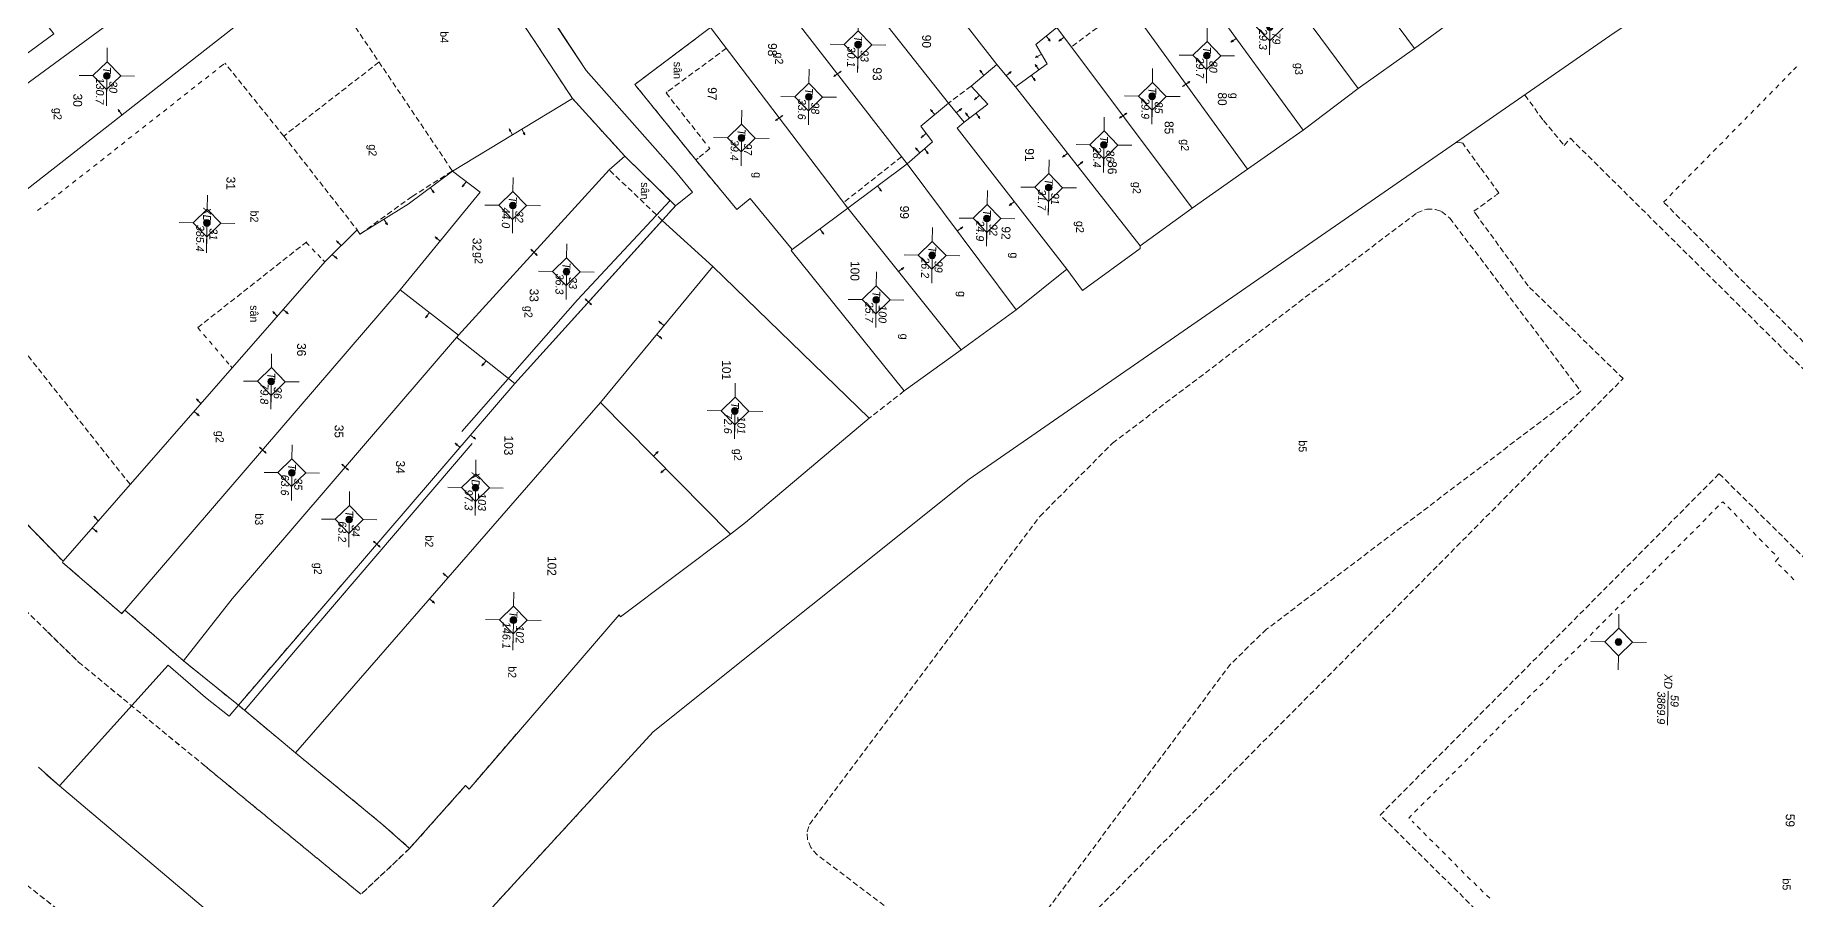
# Model space of a CAD drawing. Extents: x 601689 to 602595, y 1189742 to 1190763.
# Drawn here: x 602127.7 to 602206.9, y 1190156.6 to 1190195.5 of the extents above; entities that cross this region are included whole.
import ezdxf
from ezdxf.enums import TextEntityAlignment as Align

# ---------------------------------------------------------------- set-up
doc = ezdxf.new("R2010")
doc.units = 0
doc.header["$MEASUREMENT"] = 0
doc.linetypes.add('HIDDEN', pattern=[0.375, 0.25, -0.125])
for name, color, linetype in [('10', 250, 'Continuous'), ('11', 7, 'Continuous'), ('13', 7, 'Continuous'), ('14', 7, 'Continuous'), ('15', 7, 'Continuous'), ('16', 7, 'Continuous'), ('22', 7, 'Continuous'), ('53', 7, 'Continuous'), ('57', 7, 'Continuous')]:
    doc.layers.add(name, color=color, linetype=linetype)
doc.layers.get('0').off()
doc.styles.add('TXT', font='vnshx.shx')

# ---------------------------------------------------------------- blocks, each defined once
blk = doc.blocks.new('BDONG')
at = {"color": 7, "linetype": 'Continuous', "lineweight": 0}
for p, q in [((0, 0), (0, -1.508)), ((0, 0), (2.759, 0)), ((0.342, 0), (0.342, -1.508)), ((0.797, 0), (0.797, -1.508)), ((1.274, 0), (1.274, -1.508)), ((1.73, 0), (1.73, -1.508)), ((1.753, 0), (1.753, -1.508)), ((2.072, 0), (2.072, -1.508)), ((2.759, 0), (2.759, -1.508)), ((0, -0.308), (1.73, -0.308)), ((1.753, -0.308), (2.759, -0.308)), ((0, -0.458), (1.73, -0.458)), ((1.753, -0.458), (2.759, -0.458)), ((0, -0.608), (1.73, -0.608)), ((1.753, -0.608), (2.759, -0.608)), ((0, -0.758), (1.73, -0.758)), ((1.753, -0.758), (2.759, -0.758)), ((0, -0.908), (1.73, -0.908)), ((1.753, -0.908), (2.759, -0.908)), ((0, -1.058), (1.73, -1.058)), ((1.753, -1.058), (2.759, -1.058)), ((0, -1.208), (1.73, -1.208)), ((1.753, -1.208), (2.759, -1.208)), ((0, -1.358), (1.73, -1.358)), ((1.753, -1.358), (2.759, -1.358)), ((0, -1.508), (1.73, -1.508)), ((1.753, -1.508), (2.759, -1.508))]:
    blk.add_line(p, q, dxfattribs=at)
at = {"color": 7, "linetype": 'Continuous', "lineweight": 0, "style": 'TXT'}
blk.add_text('B%%182ng c%%184c th%%246a bi%%213n %%174%%233ng ', height=0.049998, rotation=359.99999, dxfattribs=at).set_placement((0.008, 0.046))
for s, height, p in [('(D%%239ng cho ch%%216nh l%%253 bi%%213n %%174%%233ng)', 0.054, (1.743, 0.05)), ('s%%232 TT', 0.05, (0.21, -0.099)), ('s%%232 hi%%214u', 0.049998, (0.639, -0.104)), ('s%%232 hi%%214u th%%246a', 0.049998, (1.135, -0.103)), ('s%%232 hi%%214u th%%246a', 0.049998, (1.612, -0.107)), ('s%%232 TT', 0.05, (1.936, -0.114)), ('s%%232 hi%%214u th%%246a b%%225', 0.049998, (2.559, -0.108)), ('Th%%246a th%%170m', 0.049998, (0.63, -0.213)), ('g%%232c c%%241a th%%246a', 0.049998, (1.137, -0.187)), ('Th%%246a b%%225', 0.049998, (1.956, -0.203)), ('(ch%%216 %%174%%184nh s%%232 m%%233t l%%199n)', 0.049998, (2.638, -0.204)), ('Th%%246a th%%170m', 0.049998, (0.227, -0.214)), ('m%%237i th%%170m', 0.049998, (1.101, -0.282)), ('l%%169n c%%203n', 0.049998, (1.56, -0.224))]:
    blk.add_text(s, height=height, rotation=359.99999, dxfattribs=at).set_placement(p, align=Align.CENTER)
blk = doc.blocks.new('BANG')
at = {"color": 7, "linetype": 'Continuous', "lineweight": 0, "xscale": 9.999585560760034, "yscale": 9.999585560760034, "rotation": 359.9999199552673}
blk.add_blockref('BDONG', (0, 0), dxfattribs=at)
blk = doc.blocks.new('NH3')
at = {"layer": '16', "color": 7, "linetype": 'Continuous', "lineweight": 0}
for p, q in [((-0.199, -0.002), (-0.113, 0.021)), ((0.197, -0.012), (0.107, 0.015)), ((-0.199, -0.002), (0.197, -0.012)), ((-0.199, -0.002), (-0.116, -0.035)), ((0.197, -0.012), (0.104, -0.027))]:
    blk.add_line(p, q, dxfattribs=at)
blk = doc.blocks.new('NH3R')
at = {"layer": '16', "color": 7, "linetype": 'Continuous', "lineweight": 0}
for p, q in [((0, 0), (0.297, -0.005)), ((0.297, -0.005), (0.186, 0.031)), ((0.297, -0.005), (0.189, -0.033))]:
    blk.add_line(p, q, dxfattribs=at)
blk = doc.blocks.new('*M847847847847')
at = {"layer": '13', "color": 3, "linetype": 'Continuous', "lineweight": 0}
blk.add_line((602671.042, 1189865.324), (602672.572, 1189865.324), dxfattribs=at)
at = {"layer": '13', "color": 3, "linetype": 'Continuous', "lineweight": 0, "style": 'TXT', "oblique": 7.60551}
for s, p in [('59', (602671.192, 1189865.624)), ('3869.9', (602671.042, 1189865.024))]:
    blk.add_text(s, height=0.36, dxfattribs=at).set_placement(p, align=Align.MIDDLE_LEFT)
blk.add_text('XD', height=0.36, dxfattribs=at).set_placement((602670.923, 1189865.324), align=Align.MIDDLE_RIGHT)
blk = doc.blocks.new('*M869869869869')
at = {"layer": '13', "color": 3, "linetype": 'Continuous', "lineweight": 0}
blk.add_line((602643.614, 1189849.238), (602644.634, 1189849.238), dxfattribs=at)
at = {"layer": '13', "color": 3, "linetype": 'Continuous', "lineweight": 0, "style": 'TXT', "oblique": 7.60551}
blk.add_text('T', height=0.36, dxfattribs=at).set_placement((602643.417, 1189849.238), align=Align.MIDDLE_RIGHT)
for s, p in [('29.3', (602643.614, 1189848.938)), ('79', (602643.764, 1189849.538))]:
    blk.add_text(s, height=0.36, dxfattribs=at).set_placement(p, align=Align.MIDDLE_LEFT)
blk = doc.blocks.new('*M874874874874')
at = {"layer": '13', "color": 3, "linetype": 'Continuous', "lineweight": 0}
blk.add_line((602644.937, 1189846.419), (602645.957, 1189846.419), dxfattribs=at)
at = {"layer": '13', "color": 3, "linetype": 'Continuous', "lineweight": 0, "style": 'TXT', "oblique": 7.60551}
for s, p in [('80', (602645.087, 1189846.719)), ('29.7', (602644.937, 1189846.119))]:
    blk.add_text(s, height=0.36, dxfattribs=at).set_placement(p, align=Align.MIDDLE_LEFT)
blk.add_text('T', height=0.36, dxfattribs=at).set_placement((602644.74, 1189846.419), align=Align.MIDDLE_RIGHT)
blk = doc.blocks.new('*M877877877877')
at = {"layer": '13', "color": 3, "linetype": 'Continuous', "lineweight": 0}
blk.add_line((602646.805, 1189843.99), (602647.825, 1189843.99), dxfattribs=at)
at = {"layer": '13', "color": 3, "linetype": 'Continuous', "lineweight": 0, "style": 'TXT', "oblique": 7.60551}
for s, p in [('85', (602646.955, 1189844.29)), ('29.9', (602646.805, 1189843.69))]:
    blk.add_text(s, height=0.36, dxfattribs=at).set_placement(p, align=Align.MIDDLE_LEFT)
blk.add_text('T', height=0.36, dxfattribs=at).set_placement((602646.608, 1189843.99), align=Align.MIDDLE_RIGHT)
blk = doc.blocks.new('*M879879879879')
at = {"layer": '13', "color": 3, "linetype": 'Continuous', "lineweight": 0}
blk.add_line((602649.023, 1189841.847), (602650.043, 1189841.847), dxfattribs=at)
at = {"layer": '13', "color": 3, "linetype": 'Continuous', "lineweight": 0, "style": 'TXT', "oblique": 7.60551}
blk.add_text('T', height=0.36, dxfattribs=at).set_placement((602648.826, 1189841.847), align=Align.MIDDLE_RIGHT)
for s, p in [('86', (602649.173, 1189842.147)), ('28.4', (602649.023, 1189841.547))]:
    blk.add_text(s, height=0.36, dxfattribs=at).set_placement(p, align=Align.MIDDLE_LEFT)
blk = doc.blocks.new('*M882882882882')
at = {"layer": '13', "color": 3, "linetype": 'Continuous', "lineweight": 0}
blk.add_line((602650.975, 1189839.393), (602651.995, 1189839.393), dxfattribs=at)
at = {"layer": '13', "color": 3, "linetype": 'Continuous', "lineweight": 0, "style": 'TXT', "oblique": 7.60551}
blk.add_text('T', height=0.36, dxfattribs=at).set_placement((602650.778, 1189839.393), align=Align.MIDDLE_RIGHT)
for s, p in [('91', (602651.125, 1189839.693)), ('31.7', (602650.975, 1189839.093))]:
    blk.add_text(s, height=0.36, dxfattribs=at).set_placement(p, align=Align.MIDDLE_LEFT)
blk = doc.blocks.new('*M885885885885')
at = {"layer": '13', "color": 3, "linetype": 'Continuous', "lineweight": 0}
blk.add_line((602652.408, 1189836.635), (602653.428, 1189836.635), dxfattribs=at)
at = {"layer": '13', "color": 3, "linetype": 'Continuous', "lineweight": 0, "style": 'TXT', "oblique": 7.60551}
blk.add_text('T', height=0.36, dxfattribs=at).set_placement((602652.211, 1189836.635), align=Align.MIDDLE_RIGHT)
for s, p in [('24.9', (602652.408, 1189836.335)), ('92', (602652.558, 1189836.935))]:
    blk.add_text(s, height=0.36, dxfattribs=at).set_placement(p, align=Align.MIDDLE_LEFT)
blk = doc.blocks.new('*M888888888888')
at = {"layer": '13', "color": 3, "linetype": 'Continuous', "lineweight": 0}
blk.add_line((602654.103, 1189834.192), (602655.123, 1189834.192), dxfattribs=at)
at = {"layer": '13', "color": 3, "linetype": 'Continuous', "lineweight": 0, "style": 'TXT', "oblique": 7.60551}
blk.add_text('T', height=0.36, dxfattribs=at).set_placement((602653.906, 1189834.192), align=Align.MIDDLE_RIGHT)
for s, p in [('26.2', (602654.103, 1189833.892)), ('99', (602654.253, 1189834.492))]:
    blk.add_text(s, height=0.36, dxfattribs=at).set_placement(p, align=Align.MIDDLE_LEFT)
blk = doc.blocks.new('*M891891891891')
at = {"layer": '13', "color": 3, "linetype": 'Continuous', "lineweight": 0}
blk.add_line((602656.138, 1189831.703), (602657.158, 1189831.703), dxfattribs=at)
at = {"layer": '13', "color": 3, "linetype": 'Continuous', "lineweight": 0, "style": 'TXT', "oblique": 7.60551}
blk.add_text('T', height=0.36, dxfattribs=at).set_placement((602655.941, 1189831.703), align=Align.MIDDLE_RIGHT)
for s, p in [('100', (602656.288, 1189832.003)), ('25.7', (602656.138, 1189831.403))]:
    blk.add_text(s, height=0.36, dxfattribs=at).set_placement(p, align=Align.MIDDLE_LEFT)
blk = doc.blocks.new('*M892892892892')
at = {"layer": '13', "color": 3, "linetype": 'Continuous', "lineweight": 0}
blk.add_line((602644.675, 1189830.724), (602645.695, 1189830.724), dxfattribs=at)
at = {"layer": '13', "color": 3, "linetype": 'Continuous', "lineweight": 0, "style": 'TXT', "oblique": 7.60551}
blk.add_text('T', height=0.36, dxfattribs=at).set_placement((602644.478, 1189830.724), align=Align.MIDDLE_RIGHT)
for s, p in [('93', (602644.825, 1189831.024)), ('30.1', (602644.675, 1189830.424))]:
    blk.add_text(s, height=0.36, dxfattribs=at).set_placement(p, align=Align.MIDDLE_LEFT)
blk = doc.blocks.new('*M894894894894')
at = {"layer": '13', "color": 3, "linetype": 'Continuous', "lineweight": 0}
blk.add_line((602647.059, 1189828.541), (602648.079, 1189828.541), dxfattribs=at)
at = {"layer": '13', "color": 3, "linetype": 'Continuous', "lineweight": 0, "style": 'TXT', "oblique": 7.60551}
blk.add_text('T', height=0.36, dxfattribs=at).set_placement((602646.862, 1189828.541), align=Align.MIDDLE_RIGHT)
for s, p in [('98', (602647.209, 1189828.841)), ('33.6', (602647.059, 1189828.241))]:
    blk.add_text(s, height=0.36, dxfattribs=at).set_placement(p, align=Align.MIDDLE_LEFT)
blk = doc.blocks.new('*M896896896896')
at = {"layer": '13', "color": 3, "linetype": 'Continuous', "lineweight": 0}
blk.add_line((602648.948, 1189825.538), (602649.968, 1189825.538), dxfattribs=at)
at = {"layer": '13', "color": 3, "linetype": 'Continuous', "lineweight": 0, "style": 'TXT', "oblique": 7.60551}
blk.add_text('T', height=0.36, dxfattribs=at).set_placement((602648.751, 1189825.538), align=Align.MIDDLE_RIGHT)
for s, p in [('39.4', (602648.948, 1189825.238)), ('97', (602649.098, 1189825.838))]:
    blk.add_text(s, height=0.36, dxfattribs=at).set_placement(p, align=Align.MIDDLE_LEFT)
blk = doc.blocks.new('*M897897897897')
at = {"layer": '13', "color": 3, "linetype": 'Continuous', "lineweight": 0}
blk.add_line((602661.228, 1189825.423), (602662.248, 1189825.423), dxfattribs=at)
at = {"layer": '13', "color": 3, "linetype": 'Continuous', "lineweight": 0, "style": 'TXT', "oblique": 7.60551}
blk.add_text('T', height=0.36, dxfattribs=at).set_placement((602661.031, 1189825.423), align=Align.MIDDLE_RIGHT)
for s, p in [('72.6', (602661.228, 1189825.123)), ('101', (602661.378, 1189825.723))]:
    blk.add_text(s, height=0.36, dxfattribs=at).set_placement(p, align=Align.MIDDLE_LEFT)
blk = doc.blocks.new('*M902902902902')
at = {"layer": '13', "color": 3, "linetype": 'Continuous', "lineweight": 0}
blk.add_line((602670.775, 1189815.596), (602672.05, 1189815.596), dxfattribs=at)
at = {"layer": '13', "color": 3, "linetype": 'Continuous', "lineweight": 0, "style": 'TXT', "oblique": 7.60551}
for s, p in [('102', (602670.925, 1189815.896)), ('146.1', (602670.775, 1189815.296))]:
    blk.add_text(s, height=0.36, dxfattribs=at).set_placement(p, align=Align.MIDDLE_LEFT)
blk.add_text('T', height=0.36, dxfattribs=at).set_placement((602670.578, 1189815.596), align=Align.MIDDLE_RIGHT)
blk = doc.blocks.new('*M903903903903')
at = {"layer": '13', "color": 3, "linetype": 'Continuous', "lineweight": 0}
blk.add_line((602664.848, 1189813.806), (602665.868, 1189813.806), dxfattribs=at)
at = {"layer": '13', "color": 3, "linetype": 'Continuous', "lineweight": 0, "style": 'TXT', "oblique": 7.60551}
for s, p in [('103', (602664.998, 1189814.106)), ('97.3', (602664.848, 1189813.506))]:
    blk.add_text(s, height=0.36, dxfattribs=at).set_placement(p, align=Align.MIDDLE_LEFT)
blk.add_text('XD', height=0.36, dxfattribs=at).set_placement((602664.729, 1189813.806), align=Align.MIDDLE_RIGHT)
blk = doc.blocks.new('CENTRD')
at = {"layer": '11', "linetype": 'Continuous', "lineweight": 0}
h = blk.add_hatch(color=2, dxfattribs=at)
edge = h.paths.add_edge_path()
edge.add_arc((0, 0), 0.15, 0, 360)
at = {"layer": '11', "color": 2, "linetype": 'Continuous', "lineweight": 0}
for p, q in [((0, 1.25), (0, 0.625)), ((-0.625, 0), (-1.25, 0)), ((0, 0.625), (-0.625, 0)), ((-0.625, 0), (0, -0.625)), ((0.625, 0), (0, 0.625)), ((0, -0.625), (0.625, 0)), ((1.25, 0), (0.625, 0)), ((0, -0.625), (0, -1.25))]:
    blk.add_line(p, q, dxfattribs=at)
blk.add_circle((0, 0), 0.15, dxfattribs=at)
blk = doc.blocks.new('B')
at = {"color": 7, "linetype": 'Continuous', "lineweight": 0}
for p, q in [((0.8, 2.62), (0.801, 5.6)), ((0.62, 2.441), (0.96, 2.78)), ((0.62, -0.969), (0.96, -0.63)), ((0.8, -4.05), (0.8, -0.81))]:
    blk.add_line(p, q, dxfattribs=at)
for points in [[(0.801, 5.6), (0.53, 5.331), (0.8, 10.21), (1.04, 4.83), (0.801, 5.6)], [(0.8, -4.05), (0.531, -4.309), (0.53, -9.429)], [(0.8, -4.05), (1.04, -4.569), (1.04, -10.289)], [(0.53, -7.289), (0.8, -6.95), (1.04, -8.139)]]:
    blk.add_lwpolyline(points, dxfattribs=at)
for points in [[(0.801, 5.6), (0.8, 10.21), (1.04, 4.83)], [(0.8, -4.05), (0.8, -6.95), (1.04, -4.569), (1.04, -8.139)]]:
    blk.add_solid(points, dxfattribs=at)
at = {"color": 7, "linetype": 'Continuous', "lineweight": 0, "style": 'TXT'}
blk.add_text('B', height=1.815, rotation=359.99996, dxfattribs=at).set_placement((0, 0))
blk = doc.blocks.new('*M1728172817281728')
at = {"layer": '13', "color": 3, "linetype": 'Continuous', "lineweight": 0}
blk.add_line((602655.076, 1189817.753), (602656.096, 1189817.753), dxfattribs=at)
at = {"layer": '13', "color": 3, "linetype": 'Continuous', "lineweight": 0, "style": 'TXT', "oblique": 7.60551}
for s, p in [('33', (602655.226, 1189818.053)), ('36.3', (602655.076, 1189817.453))]:
    blk.add_text(s, height=0.36, dxfattribs=at).set_placement(p, align=Align.MIDDLE_LEFT)
blk.add_text('T', height=0.36, dxfattribs=at).set_placement((602654.879, 1189817.753), align=Align.MIDDLE_RIGHT)
blk = doc.blocks.new('*M1730173017301730')
at = {"layer": '13', "color": 3, "linetype": 'Continuous', "lineweight": 0}
blk.add_line((602652.133, 1189815.296), (602653.153, 1189815.296), dxfattribs=at)
at = {"layer": '13', "color": 3, "linetype": 'Continuous', "lineweight": 0, "style": 'TXT', "oblique": 7.60551}
blk.add_text('T', height=0.36, dxfattribs=at).set_placement((602651.936, 1189815.296), align=Align.MIDDLE_RIGHT)
for s, p in [('44.0', (602652.133, 1189814.996)), ('32', (602652.283, 1189815.596))]:
    blk.add_text(s, height=0.36, dxfattribs=at).set_placement(p, align=Align.MIDDLE_LEFT)
blk = doc.blocks.new('*M1739173917391739')
at = {"layer": '13', "color": 3, "linetype": 'Continuous', "lineweight": 0}
blk.add_line((602666.359, 1189808.143), (602667.379, 1189808.143), dxfattribs=at)
at = {"layer": '13', "color": 3, "linetype": 'Continuous', "lineweight": 0, "style": 'TXT', "oblique": 7.60551}
blk.add_text('T', height=0.36, dxfattribs=at).set_placement((602666.162, 1189808.143), align=Align.MIDDLE_RIGHT)
for s, p in [('63.2', (602666.359, 1189807.843)), ('34', (602666.509, 1189808.443))]:
    blk.add_text(s, height=0.36, dxfattribs=at).set_placement(p, align=Align.MIDDLE_LEFT)
blk = doc.blocks.new('*M1743174317431743')
at = {"layer": '13', "color": 3, "linetype": 'Continuous', "lineweight": 0}
blk.add_line((602664.298, 1189805.531), (602665.318, 1189805.531), dxfattribs=at)
at = {"layer": '13', "color": 3, "linetype": 'Continuous', "lineweight": 0, "style": 'TXT', "oblique": 7.60551}
blk.add_text('T', height=0.36, dxfattribs=at).set_placement((602664.101, 1189805.531), align=Align.MIDDLE_RIGHT)
for s, p in [('35', (602664.448, 1189805.831)), ('63.6', (602664.298, 1189805.231))]:
    blk.add_text(s, height=0.36, dxfattribs=at).set_placement(p, align=Align.MIDDLE_LEFT)
blk = doc.blocks.new('*M1745174517451745')
at = {"layer": '13', "color": 3, "linetype": 'Continuous', "lineweight": 0}
blk.add_line((602660.209, 1189804.548), (602661.229, 1189804.548), dxfattribs=at)
at = {"layer": '13', "color": 3, "linetype": 'Continuous', "lineweight": 0, "style": 'TXT', "oblique": 7.60551}
blk.add_text('T', height=0.36, dxfattribs=at).set_placement((602660.012, 1189804.548), align=Align.MIDDLE_RIGHT)
for s, p in [('36', (602660.359, 1189804.848)), ('79.8', (602660.209, 1189804.248))]:
    blk.add_text(s, height=0.36, dxfattribs=at).set_placement(p, align=Align.MIDDLE_LEFT)
blk = doc.blocks.new('*M1754175417541754')
at = {"layer": '13', "color": 3, "linetype": 'Continuous', "lineweight": 0}
blk.add_line((602653.119, 1189801.552), (602654.394, 1189801.552), dxfattribs=at)
at = {"layer": '13', "color": 3, "linetype": 'Continuous', "lineweight": 0, "style": 'TXT', "oblique": 7.60551}
blk.add_text('XD', height=0.36, dxfattribs=at).set_placement((602653, 1189801.552), align=Align.MIDDLE_RIGHT)
for s, p in [('31', (602653.269, 1189801.852)), ('385.4', (602653.119, 1189801.252))]:
    blk.add_text(s, height=0.36, dxfattribs=at).set_placement(p, align=Align.MIDDLE_LEFT)
blk = doc.blocks.new('*M1762176217621762')
at = {"layer": '13', "color": 3, "linetype": 'Continuous', "lineweight": 0}
blk.add_line((602646.566, 1189796.952), (602647.841, 1189796.952), dxfattribs=at)
at = {"layer": '13', "color": 3, "linetype": 'Continuous', "lineweight": 0, "style": 'TXT', "oblique": 7.60551}
blk.add_text('T', height=0.36, dxfattribs=at).set_placement((602646.369, 1189796.952), align=Align.MIDDLE_RIGHT)
for s, p in [('130.7', (602646.566, 1189796.652)), ('30', (602646.716, 1189797.252))]:
    blk.add_text(s, height=0.36, dxfattribs=at).set_placement(p, align=Align.MIDDLE_LEFT)

msp = doc.modelspace()

# ---------------------------------------------------------------- linework, layer by layer
at = {"layer": '10', "color": 7, "linetype": 'Continuous', "lineweight": 0}
for p, q in [((602151.843, 1190192.643), (602145.298, 1190202.533)), ((602184.414, 1190202.066), (602189.726, 1190194.903)), ((602170.925, 1190194.171), (602165.363, 1190201.378)), ((602181.241, 1190201.11), (602187.182, 1190193.098)), ((602168.761, 1190192.44), (602163.05, 1190199.649)), ((602179.248, 1190198.707), (602184.715, 1190191.222)), ((602166.894, 1190189.716), (602160.614, 1190197.803)), ((602176.842, 1190196.88), (602182.211, 1190189.466)), ((602164.226, 1190187.713), (602158.047, 1190195.848)), ((602179.717, 1190187.71), (602173.628, 1190195.844)), ((602187.182, 1190193.098), (602189.726, 1190194.903)), ((602170.925, 1190194.171), (602171.771, 1190193.18)), ((602171.771, 1190193.18), (602177.384, 1190186.022)), ((602184.715, 1190191.222), (602187.182, 1190193.098)), ((602151.843, 1190192.643), (602146.438, 1190189.387)), ((602154.188, 1190190.061), (602151.843, 1190192.643)), ((602168.761, 1190192.44), (602169.46, 1190191.581)), ((602182.211, 1190189.466), (602184.715, 1190191.222)), ((602164.226, 1190187.713), (602166.894, 1190189.716)), ((602166.894, 1190189.716), (602171.804, 1190183.148)), ((602179.717, 1190187.71), (602182.211, 1190189.466)), ((602161.721, 1190185.857), (602164.226, 1190187.713)), ((602164.226, 1190187.713), (602169.319, 1190181.352)), ((602177.384, 1190186.022), (602179.717, 1190187.71)), ((602158.15, 1190185.096), (602153.106, 1190178.984)), ((602171.804, 1190183.148), (602174.079, 1190184.967)), ((602144.094, 1190184.039), (602131.707, 1190169.638)), ((602144.094, 1190184.039), (602146.717, 1190182.002)), ((602169.319, 1190181.352), (602171.804, 1190183.148)), ((602118.956, 1190182.043), (602128.927, 1190171.836)), ((602153.106, 1190178.984), (602139.379, 1190163.222)), ((602153.106, 1190178.984), (602158.955, 1190173.054)), ((602131.707, 1190169.638), (602134.335, 1190167.362))]:
    msp.add_line(p, q, dxfattribs=at)
for points in [[(602189.726, 1190194.903), (602192.281, 1190196.768), (602191.664, 1190197.627), (602192.663, 1190198.333), (602187.036, 1190205.85)], [(602137.437, 1190202.451), (602138.293, 1190201.389), (602121.342, 1190188.961), (602116.492, 1190185.358), (602118.956, 1190182.043)], [(602145.298, 1190202.533), (602140.185, 1190198.653), (602118.956, 1190182.043)], [(602204.78, 1190199.537), (602204.731, 1190199.608), (602198.706, 1190195.6), (602191.557, 1190190.648), (602169.68, 1190175.527), (602155.473, 1190164.161), (602148.235, 1190156.281), (602159.586, 1190146.814), (602164.547, 1190145.516), (602166.723, 1190147.356), (602171.851, 1190142.795)], [(602113.615, 1190190.007), (602116.309, 1190186.609), (602128.512, 1190195.553), (602125.986, 1190198.808)], [(602158.047, 1190195.848), (602154.642, 1190193.284), (602157.386, 1190189.886), (602159.236, 1190187.661), (602159.832, 1190188.153), (602161.721, 1190185.857)], [(602173.628, 1190195.844), (602172.678, 1190195.077), (602173.196, 1190194.2), (602171.771, 1190193.18)], [(602169.46, 1190191.581), (602170.53, 1190192.387), (602169.772, 1190193.197), (602170.925, 1190194.171)], [(602166.894, 1190189.716), (602168.038, 1190190.701), (602167.517, 1190191.407), (602168.761, 1190192.44)], [(602169.46, 1190191.581), (602169.146, 1190191.316), (602174.079, 1190184.967)], [(602154.188, 1190190.061), (602153.489, 1190189.44), (602146.717, 1190182.002)], [(602149.248, 1190179.827), (602156.478, 1190187.819), (602154.188, 1190190.061)], [(602128.927, 1190171.836), (602140.713, 1190185.325), (602142.152, 1190186.745), (602142.279, 1190186.543), (602144.448, 1190187.894), (602146.438, 1190189.387)], [(602146.438, 1190189.387), (602147.686, 1190188.43), (602144.094, 1190184.039)], [(602158.15, 1190185.096), (602155.878, 1190187.167), (602149.248, 1190179.827), (602136.809, 1190165.367), (602139.379, 1190163.222)], [(602161.721, 1190185.857), (602161.68, 1190185.817), (602166.764, 1190179.497), (602169.319, 1190181.352)], [(602174.079, 1190184.967), (602174.786, 1190184.018), (602177.372, 1190185.903), (602177.384, 1190186.022)], [(602158.955, 1190173.054), (602159.622, 1190173.575), (602165.187, 1190178.269), (602158.15, 1190185.096)], [(602146.717, 1190182.002), (602136.524, 1190170.142), (602134.335, 1190167.362)], [(602146.717, 1190182.002), (602146.655, 1190181.883), (602149.248, 1190179.827)], [(602149.248, 1190179.827), (602136.809, 1190165.367), (602134.335, 1190167.362)], [(602158.955, 1190173.054), (602154.004, 1190169.342), (602153.935, 1190169.423), (602147.187, 1190161.595), (602147.029, 1190161.747), (602144.511, 1190158.922), (602143.305, 1190159.989), (602139.379, 1190163.222)], [(602128.927, 1190171.836), (602128.896, 1190171.786), (602131.555, 1190169.49), (602131.707, 1190169.638)]]:
    msp.add_lwpolyline(points, dxfattribs=at)
at = {"layer": '14', "color": 6, "linetype": 'HIDDEN', "lineweight": 0}
for p, q in [((602140.185, 1190198.653), (602146.311, 1190189.578)), ((602175.438, 1190195.82), (602174.286, 1190194.975)), ((602158.765, 1190194.908), (602156.098, 1190192.944)), ((602135.325, 1190193.539), (602135.476, 1190193.667)), ((602135.638, 1190193.785), (602135.79, 1190193.913)), ((602135.952, 1190194.041), (602136.205, 1190194.237)), ((602138.849, 1190190.961), (602136.205, 1190194.237)), ((602143.135, 1190194.283), (602138.849, 1190190.961)), ((602206.53, 1190193.693), (602206.672, 1190193.831)), ((602206.764, 1190193.93), (602206.906, 1190194.068)), ((602134.375, 1190192.803), (602134.536, 1190192.92)), ((602134.688, 1190193.048), (602134.85, 1190193.176)), ((602135.001, 1190193.294), (602135.163, 1190193.421)), ((602169.772, 1190193.197), (602168.761, 1190192.44)), ((602205.689, 1190192.834), (602205.831, 1190192.982)), ((602205.973, 1190193.12), (602206.114, 1190193.258)), ((602206.256, 1190193.406), (602206.388, 1190193.545)), ((602133.435, 1190192.055), (602133.596, 1190192.183)), ((602133.748, 1190192.311), (602133.909, 1190192.428)), ((602134.061, 1190192.556), (602134.223, 1190192.675)), ((602204.847, 1190191.975), (602204.988, 1190192.124)), ((602205.13, 1190192.262), (602205.272, 1190192.41)), ((602205.415, 1190192.548), (602205.547, 1190192.696)), ((602132.494, 1190191.318), (602132.646, 1190191.446)), ((602132.808, 1190191.563), (602132.959, 1190191.692)), ((602133.121, 1190191.81), (602133.273, 1190191.938)), ((602204.005, 1190191.127), (602204.147, 1190191.265)), ((602204.289, 1190191.413), (602204.431, 1190191.551)), ((602204.573, 1190191.699), (602204.705, 1190191.837)), ((602131.23, 1190190.325), (602131.392, 1190190.453)), ((602131.544, 1190190.571), (602131.706, 1190190.699)), ((602131.858, 1190190.827), (602132.018, 1190190.945)), ((602132.18, 1190191.072), (602132.332, 1190191.19)), ((602138.849, 1190190.961), (602142.152, 1190186.745)), ((602203.447, 1190190.555), (602203.589, 1190190.692)), ((602203.732, 1190190.841), (602203.863, 1190190.98)), ((602130.291, 1190189.589), (602130.452, 1190189.706)), ((602130.603, 1190189.834), (602130.765, 1190189.962)), ((602130.917, 1190190.08), (602131.079, 1190190.207)), ((602157.487, 1190189.965), (602157.386, 1190189.886)), ((602166.648, 1190190.03), (602164.03, 1190187.966)), ((602202.606, 1190189.697), (602202.747, 1190189.845)), ((602202.889, 1190189.983), (602203.021, 1190190.131)), ((602203.163, 1190190.269), (602203.305, 1190190.417)), ((602129.35, 1190188.841), (602129.502, 1190188.969)), ((602129.663, 1190189.097), (602129.815, 1190189.215)), ((602129.977, 1190189.342), (602130.129, 1190189.46)), ((602144.623, 1190188.241), (602146.438, 1190189.387)), ((602146.311, 1190189.578), (602146.438, 1190189.387)), ((602155.878, 1190187.167), (602153.489, 1190189.44)), ((602201.763, 1190188.848), (602201.905, 1190188.986)), ((602202.048, 1190189.134), (602202.18, 1190189.272)), ((602202.322, 1190189.411), (602202.464, 1190189.559)), ((602128.4, 1190188.104), (602128.562, 1190188.232)), ((602128.713, 1190188.349), (602128.875, 1190188.477)), ((602129.037, 1190188.596), (602129.188, 1190188.724)), ((602144.623, 1190188.241), (602142.279, 1190186.543)), ((602200.922, 1190187.989), (602201.064, 1190188.128)), ((602201.206, 1190188.276), (602201.338, 1190188.414)), ((602201.48, 1190188.562), (602201.621, 1190188.7)), ((602127.773, 1190187.613), (602127.934, 1190187.731)), ((602128.086, 1190187.858), (602128.248, 1190187.976)), ((602176.132, 1190177.149), (602189.825, 1190187.502)), ((602189.825, 1190187.502), (602190.267, 1190187.676)), ((602190.267, 1190187.676), (602190.667, 1190187.66)), ((602190.667, 1190187.66), (602190.936, 1190187.566)), ((602190.936, 1190187.566), (602191.311, 1190187.271)), ((602191.311, 1190187.271), (602197.205, 1190179.48)), ((602229.235, 1190159.68), (602200.922, 1190187.989)), ((602134.981, 1190182.344), (602139.885, 1190186.206)), ((602139.854, 1190186.176), (602139.992, 1190186.035)), ((602140.13, 1190185.893), (602140.268, 1190185.741)), ((602124.316, 1190184.89), (602131.944, 1190175.285)), ((602140.376, 1190185.63), (602140.524, 1190185.478)), ((602140.603, 1190185.396), (602140.693, 1190185.305)), ((602140.683, 1190185.315), (602140.693, 1190185.305)), ((602134.981, 1190182.344), (602135.109, 1190182.192)), ((602135.238, 1190182.04), (602135.375, 1190181.888)), ((602135.503, 1190181.736), (602135.631, 1190181.584)), ((602135.759, 1190181.432), (602135.887, 1190181.281)), ((602136.024, 1190181.13), (602136.152, 1190180.978)), ((602136.26, 1190180.846), (602136.379, 1190180.704)), ((602136.458, 1190180.623), (602136.527, 1190180.532)), ((602197.205, 1190179.48), (602183.068, 1190168.783)), ((602172.867, 1190173.854), (602176.132, 1190177.149)), ((602162.506, 1190160.005), (602172.867, 1190173.854)), ((602202.968, 1190173.891), (602203.111, 1190174.039)), ((602203.253, 1190174.177), (602203.395, 1190174.325)), ((602203.814, 1190174.279), (602203.962, 1190174.137)), ((602204.1, 1190173.995), (602204.238, 1190173.853)), ((602202.127, 1190173.042), (602202.269, 1190173.18)), ((602202.411, 1190173.328), (602202.553, 1190173.467)), ((602202.695, 1190173.615), (602202.836, 1190173.753)), ((602204.386, 1190173.711), (602204.524, 1190173.569)), ((602204.663, 1190173.427), (602204.801, 1190173.285)), ((602204.949, 1190173.143), (602205.087, 1190173.002)), ((602201.286, 1190172.194), (602201.428, 1190172.332)), ((602201.56, 1190172.48), (602201.701, 1190172.618)), ((602201.843, 1190172.756), (602201.985, 1190172.904)), ((602205.225, 1190172.86), (602205.373, 1190172.718)), ((602205.511, 1190172.576), (602205.648, 1190172.434)), ((602205.786, 1190172.292), (602205.935, 1190172.149)), ((602200.434, 1190171.335), (602200.575, 1190171.483)), ((602200.717, 1190171.621), (602200.859, 1190171.769)), ((602201.001, 1190171.907), (602201.143, 1190172.045)), ((602205.961, 1190171.829), (602205.98, 1190171.809)), ((602206.099, 1190171.697), (602206.227, 1190171.576)), ((602206.365, 1190171.434), (602206.513, 1190171.292)), ((602199.592, 1190170.486), (602199.734, 1190170.634)), ((602199.876, 1190170.773), (602200.018, 1190170.911)), ((602200.16, 1190171.059), (602200.292, 1190171.197)), ((602206.651, 1190171.15), (602206.789, 1190171.008)), ((602199.024, 1190169.925), (602199.166, 1190170.063)), ((602199.307, 1190170.2), (602199.45, 1190170.348)), ((602198.182, 1190169.066), (602198.324, 1190169.214)), ((602198.466, 1190169.352), (602198.608, 1190169.501)), ((602198.75, 1190169.639), (602198.882, 1190169.777)), ((602183.068, 1190168.783), (602181.446, 1190167.216)), ((602197.34, 1190168.218), (602197.472, 1190168.356)), ((602197.615, 1190168.504), (602197.757, 1190168.642)), ((602197.899, 1190168.79), (602198.041, 1190168.928)), ((602196.489, 1190167.369), (602196.631, 1190167.507)), ((602196.773, 1190167.655), (602196.915, 1190167.793)), ((602197.056, 1190167.931), (602197.198, 1190168.08)), ((602181.446, 1190167.216), (602170.657, 1190152.753)), ((602195.647, 1190166.51), (602195.79, 1190166.658)), ((602195.931, 1190166.797), (602196.063, 1190166.945)), ((602196.205, 1190167.083), (602196.347, 1190167.221)), ((602195.079, 1190165.948), (602195.221, 1190166.086)), ((602195.363, 1190166.234), (602195.505, 1190166.372)), ((602194.238, 1190165.1), (602194.38, 1190165.238)), ((602194.522, 1190165.375), (602194.664, 1190165.524)), ((602194.795, 1190165.663), (602194.937, 1190165.81)), ((602193.386, 1190164.242), (602193.528, 1190164.39)), ((602193.669, 1190164.528), (602193.812, 1190164.676)), ((602193.954, 1190164.814), (602194.096, 1190164.952)), ((602192.544, 1190163.393), (602192.686, 1190163.531)), ((602192.828, 1190163.679), (602192.97, 1190163.817)), ((602193.112, 1190163.965), (602193.254, 1190164.104)), ((602191.977, 1190162.831), (602192.119, 1190162.969)), ((602192.261, 1190163.107), (602192.402, 1190163.255)), ((602191.135, 1190161.972), (602191.276, 1190162.12)), ((602191.418, 1190162.258), (602191.56, 1190162.396)), ((602191.702, 1190162.544), (602191.844, 1190162.682)), ((602190.293, 1190161.123), (602190.435, 1190161.261)), ((602190.567, 1190161.41), (602190.709, 1190161.548)), ((602190.851, 1190161.686), (602190.993, 1190161.834)), ((602189.725, 1190160.552), (602189.867, 1190160.7)), ((602190.009, 1190160.838), (602190.151, 1190160.985)), ((602162.402, 1190159.666), (602162.506, 1190160.005)), ((602162.407, 1190159.336), (602162.402, 1190159.666)), ((602189.698, 1190160.062), (602189.609, 1190160.153)), ((602189.984, 1190159.778), (602189.836, 1190159.92)), ((602190.261, 1190159.494), (602190.123, 1190159.636)), ((602162.562, 1190158.964), (602162.407, 1190159.336)), ((602162.848, 1190158.63), (602162.562, 1190158.964)), ((602190.547, 1190159.221), (602190.399, 1190159.352)), ((602190.823, 1190158.936), (602190.685, 1190159.079)), ((602191.109, 1190158.652), (602190.971, 1190158.794)), ((602170.657, 1190152.753), (602162.848, 1190158.63)), ((602191.395, 1190158.368), (602191.247, 1190158.51)), ((602191.672, 1190158.085), (602191.534, 1190158.226)), ((602191.958, 1190157.801), (602191.82, 1190157.943)), ((602192.243, 1190157.517), (602192.096, 1190157.659)), ((602192.53, 1190157.243), (602192.392, 1190157.385)), ((602192.816, 1190156.959), (602192.677, 1190157.1)), ((602193.102, 1190156.685), (602192.965, 1190156.827))]:
    msp.add_line(p, q, dxfattribs=at)
for points in [[(602156.098, 1190192.944), (602156.047, 1190192.905), (602157.865, 1190190.59)], [(602157.953, 1190190.479), (602158.022, 1190190.398), (602157.527, 1190189.994)], [(602203.537, 1190174.463), (602203.587, 1190174.512), (602203.676, 1190174.42)], [(602206.073, 1190172.007), (602206.093, 1190171.987), (602205.961, 1190171.829)], [(602189.491, 1190160.265), (602189.471, 1190160.285), (602189.583, 1190160.414)]]:
    msp.add_lwpolyline(points, dxfattribs=at)
at = {"layer": '22', "color": 7, "linetype": 'HIDDEN', "lineweight": 0}
for p, q in [((602157.341, 1190195.307), (602154.642, 1190193.284)), ((602154.642, 1190193.284), (602157.386, 1190189.886)), ((602194.687, 1190192.805), (602195.521, 1190191.654)), ((602154.188, 1190190.061), (602151.843, 1190192.643)), ((602191.738, 1190190.676), (602191.557, 1190190.648)), ((602191.887, 1190190.633), (602191.738, 1190190.676)), ((602192.663, 1190189.563), (602191.887, 1190190.633)), ((602156.478, 1190187.819), (602154.188, 1190190.061)), ((602157.386, 1190189.886), (602158.979, 1190187.965)), ((602155.878, 1190187.167), (602156.478, 1190187.819)), ((602118.956, 1190182.043), (602128.927, 1190171.836)), ((602166.764, 1190179.497), (602165.187, 1190178.269)), ((602166.531, 1190147.199), (602199.103, 1190180.053)), ((602188.173, 1190160.423), (602203.425, 1190175.774)), ((602203.425, 1190175.774), (602225.042, 1190154.377)), ((602128.927, 1190171.836), (602128.896, 1190171.786)), ((602128.896, 1190171.786), (602131.555, 1190169.49)), ((602141.697, 1190171.051), (602136.809, 1190165.367)), ((602131.707, 1190169.638), (602131.555, 1190169.48)), ((602131.707, 1190169.638), (602134.335, 1190167.362)), ((602131.707, 1190169.638), (602134.335, 1190167.362)), ((602134.335, 1190167.362), (602136.809, 1190165.367)), ((602134.335, 1190167.362), (602136.809, 1190165.367)), ((602136.809, 1190165.367), (602139.389, 1190163.212)), ((602136.809, 1190165.367), (602139.379, 1190163.222)), ((602147.187, 1190161.595), (602149.311, 1190164.066)), ((602135.222, 1190162.699), (602142.322, 1190156.862)), ((602143.305, 1190159.989), (602139.379, 1190163.222)), ((602144.511, 1190158.922), (602147.029, 1190161.747)), ((602147.187, 1190161.595), (602147.029, 1190161.747)), ((602152.66, 1190161.1), (602148.235, 1190156.281)), ((602209.811, 1190139.065), (602188.173, 1190160.423)), ((602143.305, 1190159.989), (602144.511, 1190158.922)), ((602144.511, 1190158.922), (602142.545, 1190157.068)), ((602144.511, 1190158.922), (602144.196, 1190158.615)), ((602144.196, 1190158.615), (602142.322, 1190156.862)), ((602133.084, 1190152.708), (602126.684, 1190157.756)), ((602133.084, 1190152.708), (602127.732, 1190156.931)), ((602142.545, 1190157.068), (602142.322, 1190156.862))]:
    msp.add_line(p, q, dxfattribs=at)
for points in [[(602151.843, 1190192.643), (602145.298, 1190202.533), (602143.751, 1190204.885), (602146.321, 1190207.08), (602153.559, 1190212.7), (602151.633, 1190215.186)], [(602091.434, 1190214.853), (602095.628, 1190209.215), (602100.44, 1190202.798), (602106.104, 1190195.01), (602119.132, 1190178.07), (602122.904, 1190173.848), (602129.615, 1190167.306), (602134.214, 1190163.523)], [(602195.521, 1190191.654), (602196.456, 1190190.541), (602196.731, 1190190.857), (602229.261, 1190158.659)], [(602193.406, 1190188.312), (602193.517, 1190188.4), (602192.663, 1190189.563)], [(602192.562, 1190187.334), (602192.386, 1190187.577), (602193.375, 1190188.293)], [(602199.103, 1190180.053), (602194.83, 1190184.223), (602192.572, 1190187.324)], [(602115.791, 1190182.416), (602119.132, 1190178.07), (602122.904, 1190173.848), (602129.615, 1190167.306), (602142.322, 1190156.862)], [(602128.927, 1190171.836), (602128.896, 1190171.786), (602131.555, 1190169.49), (602131.707, 1190169.638)], [(602128.224, 1190168.665), (602129.615, 1190167.306), (602135.222, 1190162.699)]]:
    msp.add_lwpolyline(points, dxfattribs=at)
at = {"layer": '57', "color": 172, "linetype": 'Continuous', "lineweight": 0}
for points in [[(602150.216, 1190197.275), (602152.461, 1190193.914), (602156.468, 1190189.37), (602157.246, 1190188.438), (602156.478, 1190187.819)], [(602150.216, 1190197.275), (602151.128, 1190195.913), (602152.461, 1190193.914), (602156.468, 1190189.37), (602157.246, 1190188.438), (602156.478, 1190187.819)], [(602156.23, 1190188.062), (602152.069, 1190183.599), (602146.857, 1190177.68)], [(602156.23, 1190188.062), (602152.069, 1190183.599), (602146.857, 1190177.68)], [(602147.331, 1190177.134), (602139.454, 1190167.931), (602137.085, 1190165.133)], [(602147.331, 1190177.134), (602139.454, 1190167.931), (602137.085, 1190165.133)], [(602141.933, 1190170.828), (602139.454, 1190167.931), (602137.085, 1190165.133)], [(602136.809, 1190165.367), (602136.391, 1190164.873), (602135.334, 1190165.718), (602133.653, 1190167.16), (602128.768, 1190161.738)], [(602136.809, 1190165.367), (602136.391, 1190164.873), (602135.334, 1190165.718), (602133.653, 1190167.16), (602128.768, 1190161.738)], [(602136.809, 1190165.367), (602136.391, 1190164.873), (602135.334, 1190165.718), (602133.653, 1190167.16), (602128.768, 1190161.738)], [(602127.81, 1190162.571), (602128.768, 1190161.738), (602136.193, 1190155.455), (602159.016, 1190138.111)], [(602128.146, 1190162.266), (602128.768, 1190161.738), (602130.695, 1190160.101)]]:
    msp.add_lwpolyline(points, dxfattribs=at)

# ---------------------------------------------------------------- block references
at = {"color": 7, "linetype": 'Continuous', "lineweight": 0}
for name, p, rotation in [('BANG', (602217.949, 1190215.408), 269.2144660607985), ('B', (602159.01, 1190168.353), 269.214199256255)]:
    msp.add_blockref(name, p, dxfattribs=dict(at, rotation=rotation))
at = {"layer": '11', "color": 2, "linetype": 'Continuous', "lineweight": 0, "rotation": 269.1680420500809}
for p in [(602183.214, 1190195.864), (602164.687, 1190195.072), (602180.376, 1190194.582), (602130.891, 1190193.671), (602162.469, 1190192.72), (602177.921, 1190192.749), (602159.439, 1190190.875), (602175.746, 1190190.563), (602173.263, 1190188.647), (602149.152, 1190187.839), (602135.395, 1190187.052), (602170.485, 1190187.254), (602168.018, 1190185.594), (602151.566, 1190184.86), (602165.499, 1190183.596), (602138.288, 1190179.92), (602159.146, 1190178.598), (602139.212, 1190175.817), (602147.478, 1190175.147), (602141.793, 1190173.718), (602149.181, 1190169.194), (602198.9, 1190168.205)]:
    msp.add_blockref('CENTRD', p, dxfattribs=at)
at = {"layer": '13', "color": 3, "linetype": 'Continuous', "lineweight": 0, "rotation": 269.1680420500809}
for name, p in [('*M869869869869', (-578790.27, 1810052.359)), ('*M892892892892', (-578790.27, 1810052.359)), ('*M874874874874', (-578790.27, 1810052.359)), ('*M1762176217621762', (-578790.27, 1810052.359)), ('*M894894894894', (-578790.27, 1810052.359)), ('*M877877877877', (-578790.27, 1810052.359)), ('*M896896896896', (-578790.27, 1810052.359)), ('*M879879879879', (-578790.27, 1810052.359)), ('*M882882882882', (-578790.27, 1810052.359)), ('*M1730173017301730', (-578790.27, 1810052.359)), ('*M1754175417541754', (-578790.27, 1810052.359)), ('*M885885885885', (-578790.27, 1810052.359)), ('*M888888888888', (-578790.27, 1810052.359)), ('*M1728172817281728', (-578790.27, 1810052.359)), ('*M891891891891', (-578790.27, 1810052.359)), ('*M1745174517451745', (-578790.27, 1810052.359)), ('*M897897897897', (-578790.27, 1810052.359)), ('*M1743174317431743', (-578790.27, 1810052.359)), ('*M903903903903', (-578790.27, 1810052.359)), ('*M1739173917391739', (-578790.27, 1810052.359)), ('*M902902902902', (-578790.27, 1810052.359)), ('*M847847847847', (-578788.041, 1810050.222))]:
    msp.add_blockref(name, p, dxfattribs=at)
at = {"layer": '16', "color": 7, "linetype": 'Continuous', "lineweight": 0}
for name, p, xscale, yscale, rotation in [('NH3R', (602173.153, 1190195.461), 1.000002201629355, 1.000002201629355, 308.9053599109519), ('NH3R', (602181.702, 1190195.354), 0.9999972698466648, 0.9999972698466648, 216.5511201523492), ('NH3R', (602172.931, 1190194.634), 0.999998690592888, 0.999998690592888, 210.5578430629206), ('NH3R', (602170.348, 1190193.689), 1.000002457804918, 1.000002457804918, 130.1829938350688), ('NH3R', (602171.348, 1190193.675), 1.000001525183739, 1.000001525183739, 40.48571113406722), ('NH3R', (602169.702, 1190191.768), 1.000002457804918, 1.000002457804918, 130.1829938350688), ('NH3R', (602149.14, 1190191.02), 0.9999987982329808, 0.9999987982329808, 121.0724610452387), ('NH3R', (602149.554, 1190191.264), 0.9999987982329808, 0.9999987982329808, 301.0724610452387), ('NH3', (602161.132, 1190191.775), 1.000001714138829, 1.000001714138829, 37.21569664056715), ('NH3R', (602169.996, 1190191.983), 0.9999983631297112, 0.9999983631297112, 306.940578870394), ('NH3R', (602167.673, 1190190.396), 0.9999985208060144, 0.9999985208060144, 306.9031148315945), ('NH3R', (602174.573, 1190189.621), 1.000001525183739, 1.000001525183739, 40.48571113406722), ('NH3R', (602147.062, 1190188.908), 1.00000134485888, 1.00000134485888, 232.4966472443388), ('NH3R', (602165.56, 1190188.714), 0.9999985208060144, 0.9999985208060144, 306.9031148315945), ('NH3R', (602143.359, 1190187.219), 1.000001961987834, 1.000001961987834, 301.9125180421177), ('NH3R', (602141.432, 1190186.035), 0.9999983922732121, 0.9999983922732121, 134.6102648441609), ('NH3R', (602145.886, 1190186.234), 1.000001402961393, 1.000001402961393, 140.7273238220656), ('NH3R', (602141.026, 1190185.64), 1.000001140865802, 1.000001140865802, 318.8603348626933), ('NH3', (602152.558, 1190183.503), 0.9999975921168416, 0.9999975921168416, 317.9052137182938), ('NH3R', (602138.559, 1190182.855), 0.9999983922732121, 0.9999983922732121, 134.6102648441609), ('NH3R', (602138.822, 1190183.161), 1.000001140865802, 1.000001140865802, 318.8603348626933), ('NH3R', (602145.411, 1190183.02), 0.9999976978054772, 0.9999976978054772, 232.1738130219849), ('NH3R', (602134.819, 1190178.576), 1.000001140865802, 1.000001140865802, 318.8603348626933), ('NH3R', (602135.124, 1190178.931), 0.9999983922732121, 0.9999983922732121, 134.6102648441609), ('NH3R', (602146.788, 1190176.951), 1.000002309583488, 1.000002309583488, 138.9457059532388), ('NH3', (602141.616, 1190176.072), 1.000002304162471, 1.000002304162471, 319.3248257921966), ('NH3R', (602155.483, 1190176.571), 0.9999984431225468, 0.9999984431225468, 44.61064215235994), ('NH3R', (602156.035, 1190176.014), 0.9999984431225468, 0.9999984431225468, 224.6106421523599), ('NH3R', (602130.512, 1190173.645), 0.9999983922732121, 0.9999983922732121, 134.6102648441609), ('NH3R', (602130.238, 1190173.338), 1.000001140865802, 1.000001140865802, 318.8603348626933), ('NH3R', (602146.248, 1190171.098), 1.000002309583488, 1.000002309583488, 138.9457059532388)]:
    msp.add_blockref(name, p, dxfattribs=dict(at, xscale=xscale, yscale=yscale, rotation=rotation))
for name, p, rotation in [('NH3R', (602173.963, 1190195.409), 217.1409795893889), ('NH3', (602163.759, 1190193.759), 37.82405852801587), ('NH3R', (602172.489, 1190193.689), 305.6252425338398), ('NH3R', (602172.822, 1190193.936), 125.6252425338397), ('NH3R', (602170.146, 1190192.791), 223.1199814417453), ('NH3', (602179.454, 1190193.294), 216.5697957292654), ('NH3R', (602131.562, 1190191.91), 124.7766521118015), ('NH3R', (602168.134, 1190191.919), 129.7011563016485), ('NH3R', (602169.116, 1190192.016), 39.0847384589701), ('NH3', (602176.614, 1190191.873), 216.5697957292654), ('NH3R', (602167.461, 1190190.208), 130.7214175464564), ('NH3R', (602167.752, 1190191.085), 223.1199814417453), ('NH3R', (602174.131, 1190190.187), 217.1409795893889), ('NH3R', (602145.438, 1190188.641), 306.8740283829643), ('NH3R', (602171.731, 1190188.01), 217.1409795893889), ('NH3R', (602162.973, 1190186.79), 306.5218228032757), ('NH3R', (602169.163, 1190186.695), 39.0847384589701), ('NH3', (602150.109, 1190185.726), 137.6781682722906), ('NH3R', (602166.507, 1190184.861), 39.0847384589701), ('NH3R', (602155.953, 1190182.436), 140.4710243934036), ('NH3R', (602155.628, 1190182.04), 320.4710243934036), ('NH3R', (602147.952, 1190180.855), 231.5839960103056), ('NH3', (602137.906, 1190176.833), 139.2958572833314), ('NH3R', (602147.255, 1190177.515), 320.4710243934036), ('NH3', (602143.028, 1190172.603), 139.2958572833314), ('NH3R', (602145.405, 1190170.15), 320.4710243934036)]:
    msp.add_blockref(name, p, dxfattribs=dict(at, rotation=rotation))

# ---------------------------------------------------------------- texts
at = {"layer": '15', "color": 7, "linetype": 'Continuous', "lineweight": 0, "style": 'TXT'}
for s, p in [('b4', (602145.891, 1190195.408)), ('g2', (602160.959, 1190194.451)), ('s%%169n', (602156.391, 1190193.915)), ('g3', (602184.343, 1190193.98)), ('g', (602181.436, 1190192.769)), ('g2', (602128.503, 1190191.956)), ('g2', (602142.671, 1190190.321)), ('g2', (602179.216, 1190190.55)), ('s%%169n', (602154.917, 1190188.495)), ('g', (602159.986, 1190189.202)), ('g2', (602177.05, 1190188.63)), ('b2', (602137.35, 1190187.344)), ('g2', (602174.495, 1190186.875)), ('g2', (602147.445, 1190185.476)), ('g', (602171.538, 1190185.594)), ('s%%169n', (602137.34, 1190182.967)), ('g2', (602149.682, 1190183.054)), ('g', (602169.184, 1190183.856)), ('g', (602166.588, 1190181.942)), ('g2', (602135.794, 1190177.435)), ('b5', (602184.511, 1190177.009)), ('g2', (602159.104, 1190176.625)), ('b3', (602137.563, 1190173.73)), ('b2', (602145.22, 1190172.735)), ('g2', (602140.212, 1190171.504)), ('b2', (602148.95, 1190166.854)), ('b5', (602206.281, 1190157.309))]:
    msp.add_text(s, height=0.36, rotation=269.21439, dxfattribs=at).set_placement(p, align=Align.CENTER)
at = {"layer": '53', "color": 200, "linetype": 'Continuous', "lineweight": 0, "style": 'TXT'}
for s, p in [('90', (602167.774, 1190195.514)), ('98', (602160.837, 1190195.14)), ('93', (602165.553, 1190194.045)), ('30', (602129.585, 1190192.868)), ('97', (602158.13, 1190193.157)), ('80', (602181.078, 1190192.922)), ('85', (602178.68, 1190191.634)), ('91', (602172.404, 1190190.41)), ('86', (602176.126, 1190189.829)), ('31', (602136.475, 1190189.133)), ('99', (602166.778, 1190187.828)), ('92', (602171.346, 1190186.895)), ('32', (602147.547, 1190186.381)), ('100', (602164.554, 1190185.338)), ('33', (602150.116, 1190184.096)), ('36', (602139.652, 1190181.649)), ('101', (602158.772, 1190180.877)), ('35', (602141.341, 1190177.976)), ('103', (602148.975, 1190177.491)), ('34', (602144.1, 1190176.368)), ('102', (602150.921, 1190172.074)), ('59', (602206.625, 1190160.479))]:
    msp.add_text(s, height=0.4, rotation=269.21439, dxfattribs=at).set_placement(p, align=Align.MIDDLE_LEFT)

doc.saveas('drawing.dxf')
